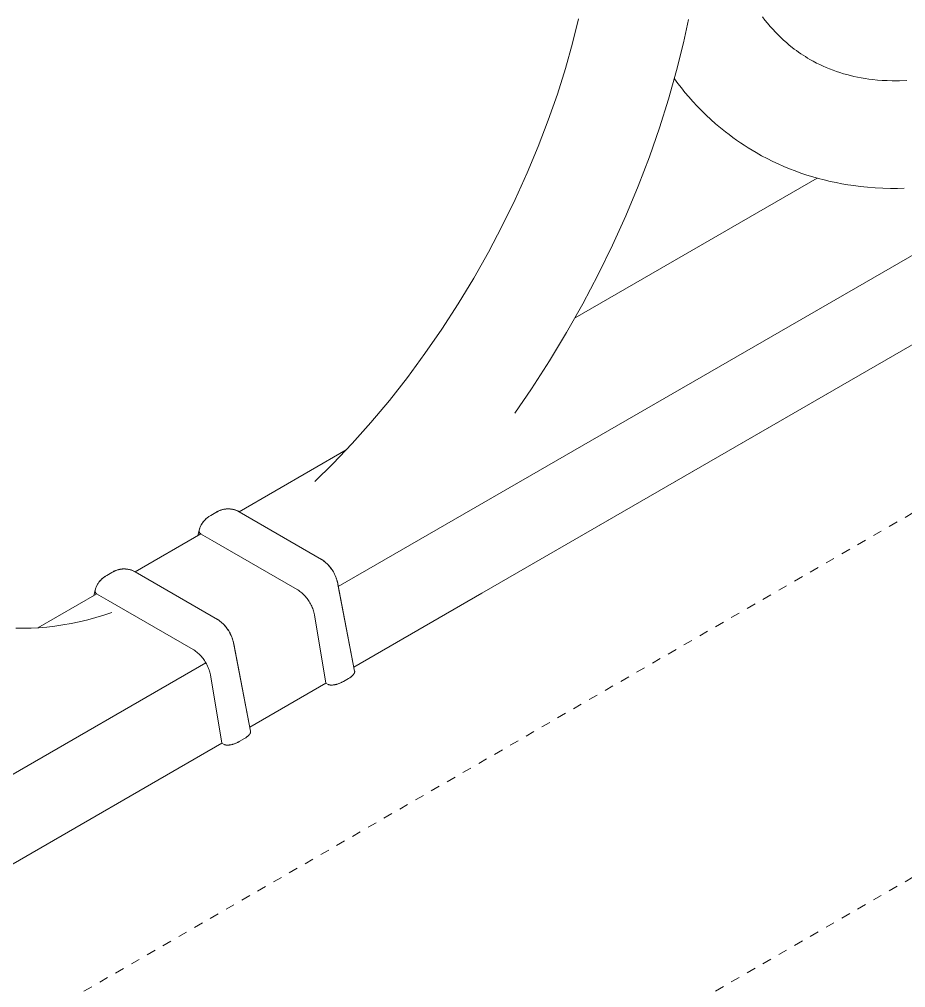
# Model space of a CAD drawing. Header units: inches. Extents: x -7 to 144, y -3 to 95.
# Drawn here: x 128.36 to 138.08, y 48.58 to 59.21 of the extents above; entities that cross this region are included whole.
import ezdxf

# ---------------------------------------------------------------- set-up
doc = ezdxf.new("R2010")
doc.units = ezdxf.units.IN
doc.linetypes.add('HIDDEN', pattern=[1.905, 1.27, -0.635])
doc.layers.add('ZANO_R', color=7, linetype='Continuous', lineweight=0)
doc.layers.add('ZANO_R_przerywana', color=250, linetype='HIDDEN', lineweight=0)

msp = doc.modelspace()

# ---------------------------------------------------------------- linework, layer by layer
at = {"layer": 'ZANO_R'}
for p, q in [((134.42897, 58.94329), (134.49538, 59.21335)), ((135.70168, 59.2058), (135.64668, 58.94967)), ((136.51398, 59.23187), (136.54141, 59.1966)), ((136.54141, 59.1966), (136.56934, 59.16231)), ((136.56934, 59.16231), (136.59776, 59.12899)), ((136.59776, 59.12899), (136.62639, 59.09692)), ((136.62639, 59.09692), (136.65549, 59.0658)), ((136.65549, 59.0658), (136.68508, 59.03559)), ((136.68508, 59.03559), (136.71512, 59.00632)), ((136.71512, 59.00632), (136.74563, 58.97796)), ((136.74563, 58.97796), (136.7766, 58.95052)), ((134.35178, 58.66719), (134.42897, 58.94329)), ((135.64668, 58.94967), (135.57132, 58.64322)), ((136.7766, 58.95052), (136.80801, 58.92399)), ((136.80801, 58.92399), (136.83987, 58.89837)), ((136.83987, 58.89837), (136.86315, 58.88042)), ((136.86315, 58.88042), (136.88675, 58.86288)), ((136.88675, 58.86288), (136.91067, 58.84576)), ((136.91067, 58.84576), (136.9349, 58.82906)), ((136.9349, 58.82906), (136.95942, 58.81279)), ((136.95942, 58.81279), (136.98421, 58.79696)), ((136.98421, 58.79696), (137.00928, 58.78158)), ((137.00928, 58.78158), (137.0346, 58.76665)), ((137.0346, 58.76665), (137.071, 58.74624)), ((134.26364, 58.38594), (134.35178, 58.66719)), ((137.071, 58.74624), (137.10791, 58.72677)), ((137.10791, 58.72677), (137.14288, 58.70939)), ((137.14288, 58.70939), (137.17835, 58.6928)), ((137.17835, 58.6928), (137.21434, 58.67699)), ((137.21434, 58.67699), (137.25083, 58.66196)), ((137.25083, 58.66196), (137.28782, 58.64773)), ((135.57132, 58.64322), (135.48418, 58.33154)), ((135.58498, 58.50234), (135.54708, 58.55264)), ((137.28782, 58.64773), (137.32532, 58.6343)), ((137.32532, 58.6343), (137.36332, 58.62167)), ((137.36332, 58.62167), (137.40183, 58.60985)), ((137.40183, 58.60985), (137.43999, 58.59906)), ((137.43999, 58.59906), (137.47868, 58.58905)), ((137.47868, 58.58905), (137.51788, 58.57981)), ((137.51788, 58.57981), (137.55761, 58.57136)), ((137.55761, 58.57136), (137.59786, 58.56369)), ((137.59786, 58.56369), (137.63863, 58.55683)), ((137.63863, 58.55683), (137.67993, 58.55077)), ((137.67993, 58.55077), (137.72174, 58.54552)), ((135.62389, 58.4528), (135.58498, 58.50234)), ((135.66378, 58.40405), (135.62389, 58.4528)), ((137.72174, 58.54552), (137.77447, 58.54014)), ((137.77447, 58.54014), (137.828, 58.53604)), ((137.828, 58.53604), (137.88234, 58.53323)), ((137.88234, 58.53323), (137.93749, 58.53174)), ((137.93749, 58.53174), (138.01838, 58.53193)), ((138.01838, 58.53193), (138.09922, 58.53483)), ((134.16449, 58.10055), (134.26364, 58.38594)), ((135.70463, 58.35611), (135.66378, 58.40405)), ((135.75131, 58.30367), (135.70463, 58.35611)), ((131.86113, 52.98239), (141.03549, 58.27922)), ((135.48418, 58.33154), (135.38514, 58.0155)), ((135.79905, 58.25246), (135.75131, 58.30367)), ((135.84784, 58.2025), (135.79905, 58.25246)), ((135.89768, 58.1538), (135.84784, 58.2025)), ((135.94855, 58.10637), (135.89768, 58.1538)), ((134.05433, 57.81207), (134.16449, 58.10055)), ((136.00045, 58.06024), (135.94855, 58.10637)), ((136.05335, 58.01541), (136.00045, 58.06024)), ((135.38514, 58.0155), (135.27416, 57.69605)), ((136.10727, 57.97192), (136.05335, 58.01541)), ((136.14751, 57.94081), (136.10727, 57.97192)), ((136.18832, 57.91041), (136.14751, 57.94081)), ((133.9333, 57.52167), (134.05433, 57.81207)), ((136.22968, 57.88074), (136.18832, 57.91041)), ((136.27158, 57.85181), (136.22968, 57.88074)), ((136.31398, 57.82364), (136.27158, 57.85181)), ((136.35688, 57.79623), (136.31398, 57.82364)), ((136.40024, 57.76961), (136.35688, 57.79623)), ((136.44406, 57.74378), (136.40024, 57.76961)), ((136.5048, 57.7097), (136.44406, 57.74378)), ((136.56636, 57.67713), (136.5048, 57.7097)), ((135.27416, 57.69605), (135.15127, 57.37418)), ((136.62632, 57.64723), (136.56636, 57.67713)), ((136.68698, 57.61876), (136.62632, 57.64723)), ((136.74833, 57.5917), (136.68698, 57.61876)), ((133.80161, 57.23055), (133.9333, 57.52167)), ((136.81034, 57.56607), (136.74833, 57.5917)), ((136.873, 57.54187), (136.81034, 57.56607)), ((136.9363, 57.5191), (136.873, 57.54187)), ((137.00022, 57.49776), (136.9363, 57.5191)), ((137.06474, 57.47786), (137.00022, 57.49776)), ((134.45914, 55.9317), (137.11314, 57.46399)), ((137.12803, 57.4599), (137.06474, 57.47786)), ((137.19182, 57.44331), (137.12803, 57.4599)), ((137.25608, 57.42809), (137.19182, 57.44331)), ((137.32081, 57.41424), (137.25608, 57.42809)), ((137.38598, 57.40175), (137.32081, 57.41424)), ((137.45157, 57.39063), (137.38598, 57.40175)), ((137.51758, 57.38087), (137.45157, 57.39063)), ((137.58398, 57.37247), (137.51758, 57.38087)), ((135.15127, 57.37418), (135.01659, 57.05104)), ((137.66658, 57.36397), (137.58398, 57.37247)), ((137.7497, 57.35753), (137.66658, 57.36397)), ((137.83331, 57.35315), (137.7497, 57.35753)), ((137.91739, 57.35081), (137.83331, 57.35315)), ((137.99338, 57.35044), (137.91739, 57.35081)), ((138.06935, 57.3517), (137.99338, 57.35044)), ((133.65956, 56.93993), (133.80161, 57.23055)), ((135.01659, 57.05104), (134.87036, 56.72778)), ((133.43433, 52.90766), (140.29024, 56.86593)), ((133.50756, 56.65107), (133.65956, 56.93993)), ((133.34612, 56.36523), (133.50756, 56.65107)), ((134.87036, 56.72778), (134.71287, 56.40557)), ((133.17587, 56.08372), (133.34612, 56.36523)), ((134.71287, 56.40557), (134.54451, 56.08561)), ((132.99744, 55.8077), (133.17587, 56.08372)), ((134.54451, 56.08561), (134.36578, 55.76915)), ((132.81161, 55.53842), (132.99744, 55.8077)), ((134.36578, 55.76915), (134.17726, 55.45745)), ((132.6192, 55.27697), (132.81161, 55.53842)), ((134.17726, 55.45745), (133.97957, 55.15164)), ((132.42114, 55.02449), (132.6192, 55.27697)), ((133.97957, 55.15164), (133.79574, 54.88433)), ((133.43433, 52.90766), (137.22972, 55.09894)), ((132.2183, 54.78189), (132.42114, 55.02449)), ((132.01169, 54.5501), (132.2183, 54.78189)), ((131.80227, 54.32986), (132.01169, 54.5501)), ((130.77218, 53.80303), (131.94862, 54.48226)), ((131.60377, 54.13399), (131.80227, 54.32986)), ((130.46295, 53.76252), (130.51863, 53.79466)), ((130.46318, 53.76214), (130.51885, 53.79428)), ((130.51863, 53.79466), (130.52598, 53.7992)), ((130.51885, 53.79428), (130.52634, 53.79882)), ((130.52598, 53.7992), (130.53348, 53.80347)), ((130.52634, 53.79882), (130.53398, 53.8031)), ((130.53348, 53.80347), (130.54112, 53.80748)), ((130.53398, 53.8031), (130.54176, 53.80711)), ((130.54112, 53.80748), (130.54891, 53.81123)), ((130.54176, 53.80711), (130.54967, 53.81085)), ((130.54891, 53.81123), (130.55681, 53.8147)), ((130.54967, 53.81085), (130.55771, 53.81432)), ((130.55681, 53.8147), (130.56483, 53.81789)), ((130.55771, 53.81432), (130.56587, 53.8175)), ((130.56483, 53.81789), (130.57296, 53.82081)), ((130.56587, 53.8175), (130.57413, 53.82041)), ((130.57296, 53.82081), (130.58118, 53.82344)), ((130.57413, 53.82041), (130.58248, 53.82303)), ((130.58118, 53.82344), (130.5895, 53.82578)), ((130.58248, 53.82303), (130.59092, 53.82535)), ((130.5895, 53.82578), (130.59788, 53.82783)), ((130.59092, 53.82535), (130.59944, 53.82739)), ((130.59788, 53.82783), (130.60634, 53.82959)), ((130.59944, 53.82739), (130.60802, 53.82913)), ((130.60634, 53.82959), (130.61484, 53.83105)), ((130.60802, 53.82913), (130.61665, 53.83058)), ((130.61484, 53.83105), (130.6234, 53.83222)), ((130.61665, 53.83058), (130.62533, 53.83172)), ((130.6234, 53.83222), (130.63199, 53.83308)), ((130.62533, 53.83172), (130.63404, 53.83257)), ((130.63199, 53.83308), (130.64061, 53.83365)), ((130.63404, 53.83257), (130.64278, 53.83311)), ((130.64061, 53.83365), (130.64924, 53.83392)), ((130.64278, 53.83311), (130.65153, 53.83336)), ((130.64924, 53.83392), (130.65787, 53.83389)), ((130.65153, 53.83336), (130.66029, 53.8333)), ((130.65787, 53.83389), (130.6665, 53.83356)), ((130.66029, 53.8333), (130.66904, 53.83294)), ((130.6665, 53.83356), (130.67511, 53.83293)), ((130.66904, 53.83294), (130.67777, 53.83228)), ((130.67511, 53.83293), (130.68369, 53.832)), ((130.67777, 53.83228), (130.68647, 53.83131)), ((130.68369, 53.832), (130.69224, 53.83077)), ((130.68647, 53.83131), (130.69513, 53.83005)), ((130.69224, 53.83077), (130.70074, 53.82925)), ((130.69513, 53.83005), (130.70375, 53.82849)), ((130.70074, 53.82925), (130.70918, 53.82743)), ((130.70375, 53.82849), (130.7123, 53.82664)), ((130.70918, 53.82743), (130.71755, 53.82532)), ((130.7123, 53.82664), (130.72079, 53.82449)), ((130.71755, 53.82532), (130.72584, 53.82292)), ((130.72079, 53.82449), (130.7292, 53.82205)), ((130.72584, 53.82292), (130.73405, 53.82023)), ((130.7292, 53.82205), (130.73752, 53.81932)), ((130.73405, 53.82023), (130.74216, 53.81726)), ((130.73752, 53.81932), (130.77196, 53.80316)), ((130.74216, 53.81726), (130.75015, 53.81401)), ((130.75015, 53.81401), (130.75803, 53.81048)), ((130.75803, 53.81048), (130.76579, 53.80668)), ((130.76725, 53.80588), (131.67261, 53.28317)), ((130.77262, 53.80278), (131.67805, 53.28003)), ((130.35754, 53.65699), (130.3619, 53.66475)), ((130.35806, 53.6586), (130.3624, 53.66627)), ((130.3619, 53.66475), (130.36652, 53.67235)), ((130.3624, 53.66627), (130.367, 53.67379)), ((130.36652, 53.67235), (130.3714, 53.67978)), ((130.367, 53.67379), (130.37185, 53.68114)), ((130.3714, 53.67978), (130.37653, 53.68705)), ((130.37185, 53.68114), (130.37695, 53.68832)), ((130.37653, 53.68705), (130.38191, 53.69413)), ((130.37695, 53.68832), (130.3823, 53.69532)), ((130.38191, 53.69413), (130.38753, 53.70102)), ((130.3823, 53.69532), (130.38788, 53.70214)), ((130.38753, 53.70102), (130.39338, 53.70771)), ((130.38788, 53.70214), (130.3937, 53.70876)), ((130.39338, 53.70771), (130.39947, 53.7142)), ((130.3937, 53.70876), (130.39974, 53.71517)), ((130.39947, 53.7142), (130.40577, 53.72048)), ((130.39974, 53.71517), (130.406, 53.72137)), ((130.40577, 53.72048), (130.41229, 53.72653)), ((130.406, 53.72137), (130.41247, 53.72735)), ((130.41229, 53.72653), (130.41901, 53.73236)), ((130.41247, 53.72735), (130.41914, 53.73311)), ((130.41901, 53.73236), (130.42593, 53.73794)), ((130.41914, 53.73311), (130.42601, 53.73863)), ((130.42593, 53.73794), (130.43303, 53.74329)), ((130.42601, 53.73863), (130.43306, 53.74391)), ((130.43303, 53.74329), (130.44032, 53.74839)), ((130.43306, 53.74391), (130.44029, 53.74895)), ((130.44029, 53.74895), (130.44769, 53.75373)), ((130.44032, 53.74839), (130.44778, 53.75323)), ((130.44769, 53.75373), (130.45524, 53.75826)), ((130.44778, 53.75323), (130.4554, 53.75782)), ((130.45524, 53.75826), (130.46295, 53.76252)), ((130.4554, 53.75782), (130.46318, 53.76214)), ((129.63078, 53.14405), (130.35259, 53.56079)), ((130.32084, 53.54246), (130.33487, 53.59917)), ((130.32084, 53.54246), (130.33365, 53.59421)), ((130.33274, 53.5878), (130.33272, 53.58678)), ((130.33272, 53.58678), (130.33274, 53.58577)), ((130.33279, 53.58881), (130.33274, 53.5878)), ((130.33274, 53.58577), (130.33279, 53.58476)), ((130.33288, 53.58982), (130.33279, 53.58881)), ((130.33279, 53.58476), (130.33288, 53.58375)), ((130.33301, 53.59083), (130.33288, 53.58982)), ((130.33288, 53.58375), (130.333, 53.58274)), ((130.333, 53.58274), (130.33316, 53.58174)), ((130.33316, 53.59183), (130.33301, 53.59083)), ((130.33336, 53.59283), (130.33316, 53.59183)), ((130.33316, 53.58174), (130.33335, 53.58074)), ((130.33335, 53.58074), (130.33358, 53.57975)), ((130.33336, 53.59283), (130.33544, 53.60139)), ((130.33365, 53.59421), (130.33347, 53.59337)), ((130.33358, 53.57975), (130.33384, 53.57877)), ((130.33384, 53.57877), (130.33414, 53.5778)), ((130.33389, 53.59222), (130.33387, 53.59105)), ((130.33387, 53.59105), (130.33388, 53.58987)), ((130.33388, 53.58987), (130.33394, 53.5887)), ((130.33395, 53.59339), (130.33389, 53.59222)), ((130.33394, 53.5887), (130.33404, 53.58754)), ((130.33406, 53.59455), (130.33395, 53.59339)), ((130.33404, 53.58754), (130.33418, 53.58637)), ((130.3342, 53.59572), (130.33406, 53.59455)), ((130.33414, 53.5778), (130.33447, 53.57684)), ((130.33418, 53.58637), (130.33436, 53.58521)), ((130.33439, 53.59687), (130.3342, 53.59572)), ((130.33436, 53.58521), (130.33458, 53.58406)), ((130.33462, 53.59802), (130.33439, 53.59687)), ((130.33447, 53.57684), (130.33483, 53.57589)), ((130.33458, 53.58406), (130.33484, 53.58292)), ((130.33488, 53.59916), (130.33462, 53.59802)), ((130.33483, 53.57589), (130.33522, 53.57496)), ((130.33484, 53.58292), (130.33514, 53.58179)), ((130.33488, 53.59916), (130.33725, 53.60773)), ((130.33514, 53.58179), (130.33547, 53.58067)), ((130.33522, 53.57496), (130.33565, 53.57404)), ((130.33544, 53.60139), (130.33782, 53.60987)), ((130.33547, 53.58067), (130.33585, 53.57956)), ((130.33565, 53.57404), (130.33611, 53.57313)), ((130.33585, 53.57956), (130.33627, 53.57846)), ((130.33611, 53.57313), (130.3366, 53.57224)), ((130.33627, 53.57846), (130.33672, 53.57738)), ((130.3366, 53.57224), (130.33712, 53.57137)), ((130.33672, 53.57738), (130.33721, 53.57632)), ((130.33712, 53.57137), (130.33767, 53.57052)), ((130.33721, 53.57632), (130.33774, 53.57527)), ((130.33725, 53.60773), (130.33992, 53.61622)), ((130.33767, 53.57052), (130.33825, 53.56969)), ((130.33774, 53.57527), (130.3383, 53.57425)), ((130.33782, 53.60987), (130.34048, 53.61827)), ((130.33825, 53.56969), (130.33886, 53.56888)), ((130.3383, 53.57425), (130.3389, 53.57324)), ((130.33886, 53.56888), (130.33949, 53.56809)), ((130.3389, 53.57324), (130.33954, 53.57225)), ((130.33949, 53.56809), (130.34016, 53.56732)), ((130.33954, 53.57225), (130.3402, 53.57129)), ((130.33992, 53.61622), (130.34288, 53.62461)), ((130.34016, 53.56732), (130.34085, 53.56657)), ((130.3402, 53.57129), (130.34091, 53.57035)), ((130.34048, 53.61827), (130.34344, 53.62657)), ((130.34085, 53.56657), (130.34156, 53.56586)), ((130.34091, 53.57035), (130.34164, 53.56944)), ((130.34156, 53.56586), (130.3423, 53.56516)), ((130.34164, 53.56944), (130.3424, 53.56855)), ((130.3423, 53.56516), (130.34306, 53.56449)), ((130.3424, 53.56855), (130.3432, 53.56769)), ((130.34288, 53.62461), (130.34612, 53.63289)), ((130.34306, 53.56449), (130.34385, 53.56385)), ((130.3432, 53.56769), (130.34402, 53.56686)), ((130.34344, 53.62657), (130.34668, 53.63476)), ((130.34385, 53.56385), (130.34466, 53.56324)), ((130.34402, 53.56686), (130.34488, 53.56605)), ((130.34466, 53.56324), (130.34549, 53.56265)), ((130.34488, 53.56605), (130.34576, 53.56528)), ((130.34549, 53.56265), (130.34633, 53.5621)), ((130.34576, 53.56528), (130.34666, 53.56454)), ((130.34612, 53.63289), (130.34965, 53.64105)), ((130.34633, 53.5621), (130.3472, 53.56157)), ((130.34666, 53.56454), (130.34759, 53.56383)), ((130.34668, 53.63476), (130.3502, 53.64284)), ((130.3472, 53.56157), (130.34809, 53.56107)), ((130.34759, 53.56383), (130.34855, 53.56315)), ((130.34809, 53.56107), (130.34899, 53.56061)), ((130.34855, 53.56315), (130.34953, 53.56251)), ((130.34899, 53.56061), (130.34991, 53.56017)), ((130.34953, 53.56251), (130.35053, 53.5619)), ((130.34965, 53.64105), (130.35346, 53.64909)), ((130.34991, 53.56017), (130.35084, 53.55977)), ((130.3502, 53.64284), (130.354, 53.65079)), ((130.35053, 53.5619), (130.35155, 53.56132)), ((130.35084, 53.55977), (130.47813, 53.48628)), ((130.35155, 53.56132), (130.35259, 53.56079)), ((130.35346, 53.64909), (130.35754, 53.65699)), ((130.354, 53.65079), (130.35806, 53.6586)), ((130.47813, 53.48628), (131.3835, 52.96357)), ((131.67341, 53.28271), (131.68503, 53.27485)), ((131.67911, 53.27941), (131.69105, 53.27099)), ((131.68503, 53.27485), (131.69637, 53.26661)), ((131.69105, 53.27099), (131.70269, 53.26216)), ((131.69637, 53.26661), (131.70743, 53.258)), ((131.70269, 53.26216), (131.71402, 53.25293)), ((131.70743, 53.258), (131.71819, 53.24902)), ((131.71402, 53.25293), (131.72502, 53.24331)), ((131.71819, 53.24902), (131.72865, 53.23968)), ((131.72502, 53.24331), (131.73568, 53.23331)), ((131.72865, 53.23968), (131.73879, 53.23)), ((129.32156, 53.10353), (129.37724, 53.13568)), ((129.32178, 53.10315), (129.37746, 53.1353)), ((129.37724, 53.13568), (129.38459, 53.14021)), ((129.37746, 53.1353), (129.38494, 53.13984)), ((129.38459, 53.14021), (129.39209, 53.14449)), ((129.38494, 53.13984), (129.39258, 53.14411)), ((129.39209, 53.14449), (129.39973, 53.1485)), ((129.39258, 53.14411), (129.40036, 53.14813)), ((129.39973, 53.1485), (129.40751, 53.15224)), ((129.40036, 53.14813), (129.40828, 53.15187)), ((129.40751, 53.15224), (129.41542, 53.15572)), ((129.40828, 53.15187), (129.41632, 53.15533)), ((129.41542, 53.15572), (129.42344, 53.15891)), ((129.41632, 53.15533), (129.42447, 53.15852)), ((129.42344, 53.15891), (129.43157, 53.16182)), ((129.42447, 53.15852), (129.43273, 53.16143)), ((129.43157, 53.16182), (129.43979, 53.16445)), ((129.43273, 53.16143), (129.44109, 53.16404)), ((129.43979, 53.16445), (129.4481, 53.16679)), ((129.44109, 53.16404), (129.44953, 53.16637)), ((129.4481, 53.16679), (129.45649, 53.16884)), ((129.44953, 53.16637), (129.45804, 53.16841)), ((129.45649, 53.16884), (129.46494, 53.1706)), ((129.45804, 53.16841), (129.46662, 53.17015)), ((129.46494, 53.1706), (129.47345, 53.17207)), ((129.46662, 53.17015), (129.47526, 53.17159)), ((129.47345, 53.17207), (129.48201, 53.17323)), ((129.47526, 53.17159), (129.48394, 53.17274)), ((129.48201, 53.17323), (129.4906, 53.1741)), ((129.48394, 53.17274), (129.49265, 53.17358)), ((129.4906, 53.1741), (129.49921, 53.17467)), ((129.49265, 53.17358), (129.50139, 53.17413)), ((129.49921, 53.17467), (129.50784, 53.17494)), ((129.50139, 53.17413), (129.51014, 53.17437)), ((129.50784, 53.17494), (129.51648, 53.17491)), ((129.51014, 53.17437), (129.5189, 53.17431)), ((129.51648, 53.17491), (129.5251, 53.17458)), ((129.5189, 53.17431), (129.52764, 53.17395)), ((129.5251, 53.17458), (129.53372, 53.17395)), ((129.52764, 53.17395), (129.53637, 53.17329)), ((129.53372, 53.17395), (129.5423, 53.17302)), ((129.53637, 53.17329), (129.54507, 53.17233)), ((129.5423, 53.17302), (129.55085, 53.17179)), ((129.54507, 53.17233), (129.55374, 53.17107)), ((129.55085, 53.17179), (129.55934, 53.17027)), ((129.55374, 53.17107), (129.56235, 53.16951)), ((129.55934, 53.17027), (129.56778, 53.16845)), ((129.56235, 53.16951), (129.57091, 53.16766)), ((129.56778, 53.16845), (129.57616, 53.16634)), ((129.57091, 53.16766), (129.5794, 53.16551)), ((129.57616, 53.16634), (129.58445, 53.16394)), ((129.5794, 53.16551), (129.5878, 53.16307)), ((129.58445, 53.16394), (129.59266, 53.16125)), ((129.5878, 53.16307), (129.59612, 53.16034)), ((129.59266, 53.16125), (129.60076, 53.15828)), ((129.59612, 53.16034), (129.63057, 53.14417)), ((129.60076, 53.15828), (129.60876, 53.15503)), ((129.60876, 53.15503), (129.61664, 53.1515)), ((129.61664, 53.1515), (129.6244, 53.1477)), ((129.62585, 53.1469), (130.53122, 52.62419)), ((129.63123, 53.1438), (130.53666, 52.62105)), ((131.73568, 53.23331), (131.74599, 53.22295)), ((131.73879, 53.23), (131.74859, 53.21998)), ((131.74599, 53.22295), (131.75593, 53.21224)), ((131.74859, 53.21998), (131.75806, 53.20964)), ((131.75593, 53.21224), (131.76549, 53.20119)), ((131.75806, 53.20964), (131.76717, 53.19898)), ((131.76549, 53.20119), (131.77466, 53.18982)), ((131.76717, 53.19898), (131.77593, 53.18803)), ((131.77466, 53.18982), (131.78343, 53.17813)), ((131.77593, 53.18803), (131.7843, 53.17679)), ((131.78343, 53.17813), (131.79179, 53.16614)), ((131.7843, 53.17679), (131.7923, 53.16528)), ((131.79179, 53.16614), (131.79972, 53.15387)), ((131.7923, 53.16528), (131.79991, 53.1535)), ((131.79972, 53.15387), (131.80723, 53.14133)), ((131.79991, 53.1535), (131.80712, 53.14148)), ((131.80712, 53.14148), (131.81392, 53.12922)), ((131.80723, 53.14133), (131.81429, 53.12854)), ((129.23, 53.0208), (129.23513, 53.02806)), ((129.23046, 53.02216), (129.23556, 53.02934)), ((129.23513, 53.02806), (129.24051, 53.03514)), ((129.23556, 53.02934), (129.24091, 53.03634)), ((129.24051, 53.03514), (129.24614, 53.04204)), ((129.24091, 53.03634), (129.24649, 53.04315)), ((129.24614, 53.04204), (129.25199, 53.04873)), ((129.24649, 53.04315), (129.25231, 53.04977)), ((129.25199, 53.04873), (129.25807, 53.05522)), ((129.25231, 53.04977), (129.25835, 53.05618)), ((129.25807, 53.05522), (129.26438, 53.06149)), ((129.25835, 53.05618), (129.26461, 53.06239)), ((129.26438, 53.06149), (129.27089, 53.06755)), ((129.26461, 53.06239), (129.27108, 53.06837)), ((129.27089, 53.06755), (129.27761, 53.07337)), ((129.27108, 53.06837), (129.27775, 53.07412)), ((129.27761, 53.07337), (129.28453, 53.07896)), ((129.27775, 53.07412), (129.28461, 53.07964)), ((129.28453, 53.07896), (129.29164, 53.08431)), ((129.28461, 53.07964), (129.29166, 53.08493)), ((129.29164, 53.08431), (129.29893, 53.08941)), ((129.29166, 53.08493), (129.29889, 53.08996)), ((129.29889, 53.08996), (129.30629, 53.09475)), ((129.29893, 53.08941), (129.30639, 53.09425)), ((129.30629, 53.09475), (129.31385, 53.09927)), ((129.30639, 53.09425), (129.31401, 53.09883)), ((129.31385, 53.09927), (129.32156, 53.10353)), ((129.31401, 53.09883), (129.32178, 53.10315)), ((131.81392, 53.12922), (131.8203, 53.11674)), ((131.81429, 53.12854), (131.82091, 53.11551)), ((131.8203, 53.11674), (131.82626, 53.10405)), ((131.82091, 53.11551), (131.82707, 53.10226)), ((131.82626, 53.10405), (131.8318, 53.09117)), ((131.82707, 53.10226), (131.83276, 53.08881)), ((131.8318, 53.09117), (131.8369, 53.07811)), ((131.83276, 53.08881), (131.83798, 53.07516)), ((131.8369, 53.07811), (131.84156, 53.06489)), ((131.83798, 53.07516), (131.84273, 53.06134)), ((131.84156, 53.06489), (131.84577, 53.05152)), ((131.84273, 53.06134), (131.84699, 53.04736)), ((131.84577, 53.05152), (131.84953, 53.03801)), ((131.84699, 53.04736), (131.85077, 53.03325)), ((131.84953, 53.03801), (131.85284, 53.02439)), ((131.85077, 53.03325), (131.85405, 53.01901)), ((131.85284, 53.02439), (131.85568, 53.01066)), ((129.17945, 52.88347), (129.19348, 52.94018)), ((129.17945, 52.88347), (129.19225, 52.93523)), ((129.19135, 52.92881), (129.19133, 52.9278)), ((129.19133, 52.9278), (129.19135, 52.92679)), ((129.1914, 52.92983), (129.19135, 52.92881)), ((129.19135, 52.92679), (129.1914, 52.92577)), ((129.19149, 52.93084), (129.1914, 52.92983)), ((129.1914, 52.92577), (129.19149, 52.92476)), ((129.19161, 52.93184), (129.19149, 52.93084)), ((129.19149, 52.92476), (129.19161, 52.92375)), ((129.19177, 52.93285), (129.19161, 52.93184)), ((129.19161, 52.92375), (129.19177, 52.92275)), ((129.19196, 52.93384), (129.19177, 52.93285)), ((129.19177, 52.92275), (129.19196, 52.92176)), ((129.19196, 52.93384), (129.19405, 52.9424)), ((129.19196, 52.92176), (129.19219, 52.92077)), ((129.19226, 52.93523), (129.19207, 52.93438)), ((129.19219, 52.92077), (129.19245, 52.91979)), ((129.19245, 52.91979), (129.19275, 52.91882)), ((129.1925, 52.93323), (129.19247, 52.93206)), ((129.19247, 52.93206), (129.19249, 52.93089)), ((129.19249, 52.93089), (129.19255, 52.92972)), ((129.19256, 52.9344), (129.1925, 52.93323)), ((129.19255, 52.92972), (129.19265, 52.92855)), ((129.19267, 52.93557), (129.19256, 52.9344)), ((129.19265, 52.92855), (129.19279, 52.92739)), ((129.19281, 52.93673), (129.19267, 52.93557)), ((129.19275, 52.91882), (129.19307, 52.91786)), ((129.19279, 52.92739), (129.19296, 52.92623)), ((129.193, 52.93789), (129.19281, 52.93673)), ((129.19296, 52.92623), (129.19318, 52.92508)), ((129.19322, 52.93904), (129.193, 52.93789)), ((129.19307, 52.91786), (129.19344, 52.91691)), ((129.19318, 52.92508), (129.19344, 52.92394)), ((129.19349, 52.94018), (129.19322, 52.93904)), ((129.19344, 52.92394), (129.19374, 52.92281)), ((129.19349, 52.94018), (129.19586, 52.94875)), ((129.19374, 52.92281), (129.19408, 52.92168)), ((129.19405, 52.9424), (129.19642, 52.95089)), ((129.19408, 52.92168), (129.19446, 52.92057)), ((129.19446, 52.92057), (129.19487, 52.91948)), ((129.19487, 52.91948), (129.19533, 52.9184)), ((129.19533, 52.9184), (129.19582, 52.91734)), ((129.19586, 52.94875), (129.19853, 52.95724)), ((129.19642, 52.95089), (129.19909, 52.95928)), ((129.19853, 52.95724), (129.20149, 52.96562)), ((129.19909, 52.95928), (129.20205, 52.96758)), ((129.20149, 52.96562), (129.20473, 52.9739)), ((129.20205, 52.96758), (129.20529, 52.97578)), ((129.20473, 52.9739), (129.20826, 52.98207)), ((129.20529, 52.97578), (129.20881, 52.98385)), ((129.20826, 52.98207), (129.21207, 52.99011)), ((129.20881, 52.98385), (129.2126, 52.9918)), ((129.21207, 52.99011), (129.21615, 52.99801)), ((129.2126, 52.9918), (129.21667, 52.99962)), ((129.21615, 52.99801), (129.22051, 53.00576)), ((129.21667, 52.99962), (129.22101, 53.00729)), ((129.22051, 53.00576), (129.22512, 53.01336)), ((129.22101, 53.00729), (129.2256, 53.0148)), ((129.22512, 53.01336), (129.23, 53.0208)), ((129.2256, 53.0148), (129.23046, 53.02216)), ((131.3835, 52.96357), (131.41619, 52.94469)), ((131.41619, 52.94469), (131.4278, 52.93684)), ((131.4278, 52.93684), (131.43915, 52.9286)), ((131.43915, 52.9286), (131.45021, 52.91998)), ((131.45021, 52.91998), (131.46097, 52.911)), ((131.85405, 53.01901), (131.85683, 53.00466)), ((131.85573, 53.01045), (132.04021, 52.05186)), ((131.85682, 53.00476), (132.04021, 52.05186)), ((128.56565, 52.5291), (129.2112, 52.9018)), ((129.19344, 52.91691), (129.19383, 52.91597)), ((129.19383, 52.91597), (129.19426, 52.91505)), ((129.19426, 52.91505), (129.19472, 52.91415)), ((129.19472, 52.91415), (129.19521, 52.91326)), ((129.19521, 52.91326), (129.19573, 52.91239)), ((129.19573, 52.91239), (129.19628, 52.91154)), ((129.19582, 52.91734), (129.19635, 52.91629)), ((129.19628, 52.91154), (129.19686, 52.91071)), ((129.19635, 52.91629), (129.19691, 52.91526)), ((129.19686, 52.91071), (129.19746, 52.90989)), ((129.19691, 52.91526), (129.19751, 52.91426)), ((129.19746, 52.90989), (129.1981, 52.9091)), ((129.19751, 52.91426), (129.19814, 52.91327)), ((129.1981, 52.9091), (129.19876, 52.90834)), ((129.19814, 52.91327), (129.19881, 52.91231)), ((129.19876, 52.90834), (129.19945, 52.90759)), ((129.19881, 52.91231), (129.19951, 52.91137)), ((129.19945, 52.90759), (129.20017, 52.90687)), ((129.19951, 52.91137), (129.20025, 52.91045)), ((129.20017, 52.90687), (129.20091, 52.90618)), ((129.20025, 52.91045), (129.20101, 52.90957)), ((129.20091, 52.90618), (129.20167, 52.90551)), ((129.20101, 52.90957), (129.2018, 52.90871)), ((129.20167, 52.90551), (129.20246, 52.90487)), ((129.2018, 52.90871), (129.20263, 52.90787)), ((129.20246, 52.90487), (129.20326, 52.90425)), ((129.20263, 52.90787), (129.20348, 52.90707)), ((129.20326, 52.90425), (129.20409, 52.90367)), ((129.20348, 52.90707), (129.20436, 52.9063)), ((129.20409, 52.90367), (129.20494, 52.90311)), ((129.20436, 52.9063), (129.20527, 52.90555)), ((129.20494, 52.90311), (129.20581, 52.90259)), ((129.20527, 52.90555), (129.2062, 52.90484)), ((129.20581, 52.90259), (129.20669, 52.90209)), ((129.2062, 52.90484), (129.20716, 52.90417)), ((129.20669, 52.90209), (129.2076, 52.90162)), ((129.20716, 52.90417), (129.20814, 52.90352)), ((129.2076, 52.90162), (129.20851, 52.90119)), ((129.20814, 52.90352), (129.20914, 52.90292)), ((129.20851, 52.90119), (129.20944, 52.90079)), ((129.20914, 52.90292), (129.21016, 52.90234)), ((129.20944, 52.90079), (129.33674, 52.8273)), ((129.21016, 52.90234), (129.2112, 52.9018)), ((129.33674, 52.8273), (130.24211, 52.30458)), ((131.46097, 52.911), (131.47143, 52.90166)), ((131.47143, 52.90166), (131.48156, 52.89198)), ((131.48156, 52.89198), (131.49137, 52.88196)), ((131.49137, 52.88196), (131.50084, 52.87162)), ((131.50084, 52.87162), (131.50995, 52.86097)), ((131.50995, 52.86097), (131.5187, 52.85002)), ((131.5187, 52.85002), (131.52708, 52.83878)), ((131.52708, 52.83878), (131.53508, 52.82726)), ((131.53508, 52.82726), (131.54269, 52.81549)), ((131.54269, 52.81549), (131.54989, 52.80346)), ((133.43433, 52.90766), (132.03139, 52.09768)), ((133.43433, 52.90766), (132.03139, 52.09768)), ((131.54989, 52.80346), (131.55669, 52.7912)), ((131.55669, 52.7912), (131.56308, 52.77872)), ((131.56308, 52.77872), (131.56904, 52.76604)), ((131.56904, 52.76604), (131.57458, 52.75315)), ((131.57458, 52.75315), (131.57968, 52.7401)), ((131.57968, 52.7401), (131.58433, 52.72687)), ((131.58433, 52.72687), (131.58855, 52.7135)), ((131.58855, 52.7135), (131.59231, 52.7)), ((129.01993, 52.59575), (129.11165, 52.6178)), ((129.11165, 52.6178), (129.20272, 52.64234)), ((129.20272, 52.64234), (129.2891, 52.66801)), ((129.2891, 52.66801), (129.37484, 52.69573)), ((130.53202, 52.62372), (130.54363, 52.61587)), ((130.53772, 52.62043), (130.54966, 52.612)), ((130.54363, 52.61587), (130.55498, 52.60763)), ((130.54966, 52.612), (130.5613, 52.60317)), ((130.55498, 52.60763), (130.56604, 52.59901)), ((130.5613, 52.60317), (130.57263, 52.59394)), ((130.56604, 52.59901), (130.5768, 52.59003)), ((131.59231, 52.7), (131.59561, 52.68637)), ((131.59561, 52.68637), (131.59846, 52.67265)), ((131.59846, 52.67265), (131.7257, 51.92119)), ((131.59846, 52.67265), (131.59846, 52.67265)), ((128.32354, 52.52582), (128.36469, 52.52462)), ((128.36469, 52.52462), (128.40627, 52.52416)), ((128.40627, 52.52416), (128.4483, 52.52445)), ((128.4483, 52.52445), (128.49076, 52.52548)), ((128.49076, 52.52548), (128.57611, 52.52978)), ((128.57611, 52.52978), (128.66309, 52.53709)), ((128.66309, 52.53709), (128.75068, 52.54732)), ((128.75068, 52.54732), (128.83976, 52.56057)), ((128.83976, 52.56057), (128.92918, 52.57666)), ((128.92918, 52.57666), (129.01993, 52.59575)), ((130.57263, 52.59394), (130.58363, 52.58432)), ((130.5768, 52.59003), (130.58726, 52.5807)), ((130.58363, 52.58432), (130.59429, 52.57433)), ((130.58726, 52.5807), (130.59739, 52.57101)), ((130.59429, 52.57433), (130.60459, 52.56397)), ((130.59739, 52.57101), (130.6072, 52.56099)), ((130.60459, 52.56397), (130.61453, 52.55326)), ((130.6072, 52.56099), (130.61667, 52.55065)), ((130.61453, 52.55326), (130.62409, 52.54221)), ((130.61667, 52.55065), (130.62578, 52.54)), ((130.62409, 52.54221), (130.63326, 52.53083)), ((130.62578, 52.54), (130.63453, 52.52905)), ((130.63326, 52.53083), (130.64203, 52.51914)), ((130.63453, 52.52905), (130.64291, 52.51781)), ((130.64203, 52.51914), (130.65039, 52.50716)), ((130.64291, 52.51781), (130.65091, 52.5063)), ((130.65039, 52.50716), (130.65833, 52.49489)), ((130.65091, 52.5063), (130.65852, 52.49452)), ((130.65833, 52.49489), (130.66583, 52.48235)), ((130.65852, 52.49452), (130.66572, 52.4825)), ((130.66572, 52.4825), (130.67252, 52.47024)), ((130.66583, 52.48235), (130.6729, 52.46956)), ((130.67252, 52.47024), (130.67891, 52.45776)), ((130.6729, 52.46956), (130.67951, 52.45653)), ((130.67891, 52.45776), (130.68487, 52.44507)), ((130.67951, 52.45653), (130.68567, 52.44328)), ((130.68487, 52.44507), (130.69041, 52.43219)), ((130.68567, 52.44328), (130.69137, 52.42982)), ((130.69041, 52.43219), (130.69551, 52.41913)), ((130.69137, 52.42982), (130.69659, 52.41618)), ((130.69551, 52.41913), (130.70016, 52.40591)), ((130.69659, 52.41618), (130.70134, 52.40236)), ((130.70016, 52.40591), (130.70438, 52.39253)), ((130.70134, 52.40236), (130.7056, 52.38838)), ((130.70438, 52.39253), (130.70814, 52.37903)), ((130.7056, 52.38838), (130.70937, 52.37426)), ((130.24211, 52.30458), (130.2748, 52.28571)), ((130.2748, 52.28571), (130.28641, 52.27785)), ((130.70814, 52.37903), (130.71144, 52.36541)), ((130.70937, 52.37426), (130.71265, 52.36002)), ((130.71144, 52.36541), (130.71429, 52.35168)), ((130.71265, 52.36002), (130.71544, 52.34568)), ((130.71433, 52.35146), (130.89881, 51.39288)), ((130.71543, 52.34578), (130.89881, 51.39288)), ((130.28641, 52.27785), (130.29775, 52.26961)), ((130.29775, 52.26961), (130.30881, 52.261)), ((130.30881, 52.261), (130.31958, 52.25202)), ((130.31958, 52.25202), (130.33003, 52.24268)), ((130.33003, 52.24268), (130.34017, 52.233)), ((130.34017, 52.233), (130.34998, 52.22298)), ((130.34998, 52.22298), (130.35944, 52.21264)), ((130.35944, 52.21264), (130.36856, 52.20199)), ((130.36856, 52.20199), (130.37731, 52.19103)), ((130.37731, 52.19103), (130.38569, 52.17979)), ((130.38569, 52.17979), (130.39369, 52.16828)), ((130.40868, 52.14382), (124.53976, 48.7554)), ((130.39369, 52.16828), (130.40129, 52.1565)), ((130.40129, 52.1565), (130.4085, 52.14448)), ((130.4085, 52.14448), (130.4153, 52.13222)), ((130.4153, 52.13222), (130.42169, 52.11974)), ((130.42169, 52.11974), (130.42765, 52.10705)), ((130.42765, 52.10705), (130.43318, 52.09417)), ((130.43318, 52.09417), (130.43828, 52.08111)), ((130.43828, 52.08111), (130.44294, 52.06789)), ((130.44294, 52.06789), (130.44715, 52.05452)), ((130.44715, 52.05452), (130.45091, 52.04101)), ((130.45091, 52.04101), (130.45422, 52.02739)), ((130.45422, 52.02739), (130.45707, 52.01366)), ((130.45707, 52.01366), (130.45707, 52.01366)), ((130.45707, 52.01366), (130.58431, 51.26221)), ((131.91614, 51.93982), (131.97182, 51.97197)), ((131.97182, 51.97197), (131.91614, 51.93982)), ((131.97182, 51.97197), (131.97914, 51.97634)), ((131.97914, 51.97634), (131.97182, 51.97197)), ((131.97914, 51.97634), (131.98637, 51.98096)), ((131.98637, 51.98096), (131.97914, 51.97634)), ((131.98637, 51.98096), (131.99342, 51.9858)), ((131.99342, 51.9858), (131.98637, 51.98096)), ((131.99342, 51.9858), (131.99686, 51.98829)), ((131.99686, 51.98829), (131.99342, 51.9858)), ((131.99686, 51.98829), (132.00023, 51.99083)), ((132.00023, 51.99083), (131.99686, 51.98829)), ((132.00023, 51.99083), (132.00352, 51.99342)), ((132.00352, 51.99342), (132.00023, 51.99083)), ((132.00352, 51.99342), (132.00672, 51.99604)), ((132.00672, 51.99604), (132.00352, 51.99342)), ((132.00672, 51.99604), (132.00982, 51.99869)), ((132.00982, 51.99869), (132.00672, 51.99604)), ((132.00982, 51.99869), (132.01282, 52.00137)), ((132.01282, 52.00137), (132.00982, 51.99869)), ((132.01282, 52.00137), (132.0157, 52.00407)), ((132.0157, 52.00407), (132.01282, 52.00137)), ((132.0157, 52.00407), (132.01845, 52.00679)), ((132.01845, 52.00679), (132.0157, 52.00407)), ((132.01845, 52.00679), (132.02108, 52.00952)), ((132.02108, 52.00952), (132.01845, 52.00679)), ((132.02108, 52.00952), (132.02356, 52.01225)), ((132.02356, 52.01225), (132.02108, 52.00952)), ((132.02356, 52.01225), (132.02589, 52.01499)), ((132.02589, 52.01499), (132.02356, 52.01225)), ((132.02589, 52.01499), (132.02807, 52.01771)), ((132.02807, 52.01771), (132.02589, 52.01499)), ((132.02807, 52.01771), (132.0291, 52.01907)), ((132.0291, 52.01907), (132.02807, 52.01771)), ((132.0291, 52.01907), (132.03009, 52.02043)), ((132.03009, 52.02043), (132.0291, 52.01907)), ((132.03009, 52.02043), (132.03104, 52.02178)), ((132.03104, 52.02178), (132.03009, 52.02043)), ((132.03104, 52.02178), (132.03195, 52.02312)), ((132.03195, 52.02312), (132.03104, 52.02178)), ((132.03195, 52.02312), (132.03281, 52.02446)), ((132.03281, 52.02446), (132.03195, 52.02312)), ((132.03281, 52.02446), (132.03363, 52.02579)), ((132.03363, 52.02579), (132.03281, 52.02446)), ((132.03363, 52.02579), (132.0344, 52.02711)), ((132.0344, 52.02711), (132.03363, 52.02579)), ((132.0344, 52.02711), (132.03513, 52.02843)), ((132.03513, 52.02843), (132.0344, 52.02711)), ((132.03513, 52.02843), (132.03582, 52.02973)), ((132.03582, 52.02973), (132.03513, 52.02843)), ((132.03582, 52.02973), (132.03646, 52.03102)), ((132.03646, 52.03102), (132.03582, 52.02973)), ((132.03646, 52.03102), (132.03706, 52.03231)), ((132.03706, 52.03231), (132.03646, 52.03102)), ((132.03706, 52.03231), (132.03761, 52.03358)), ((132.03761, 52.03358), (132.03706, 52.03231)), ((132.03761, 52.03358), (132.03811, 52.03484)), ((132.03811, 52.03484), (132.03761, 52.03358)), ((132.03811, 52.03484), (132.03857, 52.03609)), ((132.03857, 52.03609), (132.03811, 52.03484)), ((132.03857, 52.03609), (132.03898, 52.03732)), ((132.03898, 52.03732), (132.03857, 52.03609)), ((132.03898, 52.03732), (132.03935, 52.03854)), ((132.03935, 52.03854), (132.03898, 52.03732)), ((132.03935, 52.03854), (132.03967, 52.03974)), ((132.03967, 52.03974), (132.03935, 52.03854)), ((132.03967, 52.03974), (132.03994, 52.04093)), ((132.03994, 52.04093), (132.03967, 52.03974)), ((132.03994, 52.04093), (132.04006, 52.04152)), ((132.04006, 52.04152), (132.03994, 52.04093)), ((132.04006, 52.04152), (132.04017, 52.0421)), ((132.04017, 52.0421), (132.04006, 52.04152)), ((132.04017, 52.0421), (132.04027, 52.04269)), ((132.04027, 52.04269), (132.04017, 52.0421)), ((132.0403, 52.05136), (132.04021, 52.05186)), ((132.04021, 52.05186), (132.0403, 52.05136)), ((132.04027, 52.04269), (132.04035, 52.04326)), ((132.04035, 52.04326), (132.04027, 52.04269)), ((132.04038, 52.05086), (132.0403, 52.05136)), ((132.0403, 52.05136), (132.04038, 52.05086)), ((132.04035, 52.04326), (132.04043, 52.04383)), ((132.04043, 52.04383), (132.04035, 52.04326)), ((132.04045, 52.05034), (132.04038, 52.05086)), ((132.04038, 52.05086), (132.04045, 52.05034)), ((132.04043, 52.04383), (132.04049, 52.0444)), ((132.04049, 52.0444), (132.04043, 52.04383)), ((132.04051, 52.04983), (132.04045, 52.05034)), ((132.04045, 52.05034), (132.04051, 52.04983)), ((132.04049, 52.0444), (132.04054, 52.04496)), ((132.04054, 52.04496), (132.04049, 52.0444)), ((132.04055, 52.04931), (132.04051, 52.04983)), ((132.04051, 52.04983), (132.04055, 52.04931)), ((132.04054, 52.04496), (132.04058, 52.04552)), ((132.04058, 52.04552), (132.04054, 52.04496)), ((132.04059, 52.04878), (132.04055, 52.04931)), ((132.04055, 52.04931), (132.04059, 52.04878)), ((132.04058, 52.04552), (132.04061, 52.04608)), ((132.04061, 52.04608), (132.04058, 52.04552)), ((132.04062, 52.04825), (132.04059, 52.04878)), ((132.04059, 52.04878), (132.04062, 52.04825)), ((132.04061, 52.04608), (132.04063, 52.04663)), ((132.04063, 52.04663), (132.04061, 52.04608)), ((132.04063, 52.04771), (132.04062, 52.04825)), ((132.04062, 52.04825), (132.04063, 52.04771)), ((132.04064, 52.04717), (132.04063, 52.04771)), ((132.04063, 52.04771), (132.04064, 52.04717)), ((132.04063, 52.04663), (132.04064, 52.04717)), ((132.04064, 52.04717), (132.04063, 52.04663)), ((131.7257, 51.92119), (130.89, 51.43869)), ((131.7257, 51.92119), (130.89, 51.43869)), ((131.7257, 51.92119), (131.74911, 51.90768)), ((131.74911, 51.90768), (131.7257, 51.92119)), ((131.74911, 51.90768), (131.74973, 51.90732)), ((131.74973, 51.90732), (131.74911, 51.90768)), ((131.74973, 51.90732), (131.75037, 51.90698)), ((131.75037, 51.90698), (131.74973, 51.90732)), ((131.75037, 51.90698), (131.75103, 51.90664)), ((131.75103, 51.90664), (131.75037, 51.90698)), ((131.75103, 51.90664), (131.7517, 51.90631)), ((131.7517, 51.90631), (131.75103, 51.90664)), ((131.7517, 51.90631), (131.75239, 51.90598)), ((131.75239, 51.90598), (131.7517, 51.90631)), ((131.75239, 51.90598), (131.7531, 51.90566)), ((131.7531, 51.90566), (131.75239, 51.90598)), ((131.7531, 51.90566), (131.75456, 51.90505)), ((131.75456, 51.90505), (131.7531, 51.90566)), ((131.75456, 51.90505), (131.75609, 51.90446)), ((131.75609, 51.90446), (131.75456, 51.90505)), ((131.75609, 51.90446), (131.75769, 51.90391)), ((131.75769, 51.90391), (131.75609, 51.90446)), ((131.75769, 51.90391), (131.75936, 51.90339)), ((131.75936, 51.90339), (131.75769, 51.90391)), ((131.75936, 51.90339), (131.7611, 51.9029)), ((131.7611, 51.9029), (131.75936, 51.90339)), ((131.7611, 51.9029), (131.7629, 51.90245)), ((131.7629, 51.90245), (131.7611, 51.9029)), ((131.7629, 51.90245), (131.76478, 51.90203)), ((131.76478, 51.90203), (131.7629, 51.90245)), ((131.76478, 51.90203), (131.76672, 51.90165)), ((131.76672, 51.90165), (131.76478, 51.90203)), ((131.76672, 51.90165), (131.76873, 51.90131)), ((131.76873, 51.90131), (131.76672, 51.90165)), ((131.76873, 51.90131), (131.7708, 51.90101)), ((131.7708, 51.90101), (131.76873, 51.90131)), ((131.7708, 51.90101), (131.77294, 51.90075)), ((131.77294, 51.90075), (131.7708, 51.90101)), ((131.77294, 51.90075), (131.77515, 51.90053)), ((131.77515, 51.90053), (131.77294, 51.90075)), ((131.77515, 51.90053), (131.77742, 51.90036)), ((131.77742, 51.90036), (131.77515, 51.90053)), ((131.77742, 51.90036), (131.77975, 51.90022)), ((131.77975, 51.90022), (131.77742, 51.90036)), ((131.77975, 51.90022), (131.78215, 51.90014)), ((131.78215, 51.90014), (131.77975, 51.90022)), ((131.78215, 51.90014), (131.78461, 51.90009)), ((131.78461, 51.90009), (131.78215, 51.90014)), ((131.78461, 51.90009), (131.78712, 51.90009)), ((131.78712, 51.90009), (131.78461, 51.90009)), ((131.78712, 51.90009), (131.79232, 51.90024)), ((131.79232, 51.90024), (131.78712, 51.90009)), ((131.79232, 51.90024), (131.79773, 51.90056)), ((131.79773, 51.90056), (131.79232, 51.90024)), ((131.79773, 51.90056), (131.80333, 51.90108)), ((131.80333, 51.90108), (131.79773, 51.90056)), ((131.80333, 51.90108), (131.80911, 51.90179)), ((131.80911, 51.90179), (131.80333, 51.90108)), ((131.80911, 51.90179), (131.81503, 51.90269)), ((131.81503, 51.90269), (131.80911, 51.90179)), ((131.81503, 51.90269), (131.82109, 51.90378)), ((131.82109, 51.90378), (131.81503, 51.90269)), ((131.82109, 51.90378), (131.82726, 51.90504)), ((131.82726, 51.90504), (131.82109, 51.90378)), ((131.82726, 51.90504), (131.8335, 51.90649)), ((131.8335, 51.90649), (131.82726, 51.90504)), ((131.8335, 51.90649), (131.8398, 51.9081)), ((131.8398, 51.9081), (131.8335, 51.90649)), ((131.8398, 51.9081), (131.84613, 51.90988)), ((131.84613, 51.90988), (131.8398, 51.9081)), ((131.84613, 51.90988), (131.85246, 51.91181)), ((131.85246, 51.91181), (131.84613, 51.90988)), ((131.85246, 51.91181), (131.85877, 51.91388)), ((131.85877, 51.91388), (131.85246, 51.91181)), ((131.85877, 51.91388), (131.86504, 51.91609)), ((131.86504, 51.91609), (131.85877, 51.91388)), ((131.86504, 51.91609), (131.87124, 51.91841)), ((131.87124, 51.91841), (131.86504, 51.91609)), ((131.87124, 51.91841), (131.87735, 51.92084)), ((131.87735, 51.92084), (131.87124, 51.91841)), ((131.87735, 51.92084), (131.88335, 51.92337)), ((131.88335, 51.92337), (131.87735, 51.92084)), ((131.88335, 51.92337), (131.88922, 51.92598)), ((131.88922, 51.92598), (131.88335, 51.92337)), ((131.88922, 51.92598), (131.89495, 51.92866)), ((131.89495, 51.92866), (131.88922, 51.92598)), ((131.89495, 51.92866), (131.90051, 51.93139)), ((131.90051, 51.93139), (131.89495, 51.92866)), ((131.90051, 51.93139), (131.90591, 51.93417)), ((131.90591, 51.93417), (131.90051, 51.93139)), ((131.90591, 51.93417), (131.91112, 51.93699)), ((131.91112, 51.93699), (131.90591, 51.93417)), ((131.91112, 51.93699), (131.91614, 51.93982)), ((131.91614, 51.93982), (131.91112, 51.93699)), ((130.84497, 51.32197), (130.85203, 51.32681)), ((130.85203, 51.32681), (130.84497, 51.32197)), ((130.85203, 51.32681), (130.85546, 51.32931)), ((130.85546, 51.32931), (130.85203, 51.32681)), ((130.85546, 51.32931), (130.85883, 51.33185)), ((130.85883, 51.33185), (130.85546, 51.32931)), ((130.85883, 51.33185), (130.86212, 51.33443)), ((130.86212, 51.33443), (130.85883, 51.33185)), ((130.86212, 51.33443), (130.86532, 51.33705)), ((130.86532, 51.33705), (130.86212, 51.33443)), ((130.86532, 51.33705), (130.86843, 51.33971)), ((130.86843, 51.33971), (130.86532, 51.33705)), ((130.86843, 51.33971), (130.87142, 51.34239)), ((130.87142, 51.34239), (130.86843, 51.33971)), ((130.87142, 51.34239), (130.8743, 51.34509)), ((130.8743, 51.34509), (130.87142, 51.34239)), ((130.8743, 51.34509), (130.87706, 51.34781)), ((130.87706, 51.34781), (130.8743, 51.34509)), ((130.87706, 51.34781), (130.87968, 51.35054)), ((130.87968, 51.35054), (130.87706, 51.34781)), ((130.87968, 51.35054), (130.88217, 51.35327)), ((130.88217, 51.35327), (130.87968, 51.35054)), ((130.88217, 51.35327), (130.8845, 51.356)), ((130.8845, 51.356), (130.88217, 51.35327)), ((130.8845, 51.356), (130.88668, 51.35873)), ((130.88668, 51.35873), (130.8845, 51.356)), ((130.88668, 51.35873), (130.88771, 51.36009)), ((130.88771, 51.36009), (130.88668, 51.35873)), ((130.88771, 51.36009), (130.8887, 51.36144)), ((130.8887, 51.36144), (130.88771, 51.36009)), ((130.8887, 51.36144), (130.88965, 51.36279)), ((130.88965, 51.36279), (130.8887, 51.36144)), ((130.88965, 51.36279), (130.89055, 51.36414)), ((130.89055, 51.36414), (130.88965, 51.36279)), ((130.89055, 51.36414), (130.89142, 51.36548)), ((130.89142, 51.36548), (130.89055, 51.36414)), ((130.89142, 51.36548), (130.89224, 51.36681)), ((130.89224, 51.36681), (130.89142, 51.36548)), ((130.89224, 51.36681), (130.89301, 51.36813)), ((130.89301, 51.36813), (130.89224, 51.36681)), ((130.89301, 51.36813), (130.89374, 51.36944)), ((130.89374, 51.36944), (130.89301, 51.36813)), ((130.89374, 51.36944), (130.89443, 51.37075)), ((130.89443, 51.37075), (130.89374, 51.36944)), ((130.89443, 51.37075), (130.89507, 51.37204)), ((130.89507, 51.37204), (130.89443, 51.37075)), ((130.89507, 51.37204), (130.89566, 51.37332)), ((130.89566, 51.37332), (130.89507, 51.37204)), ((130.89566, 51.37332), (130.89621, 51.3746)), ((130.89621, 51.3746), (130.89566, 51.37332)), ((130.89621, 51.3746), (130.89672, 51.37586)), ((130.89672, 51.37586), (130.89621, 51.3746)), ((130.89672, 51.37586), (130.89718, 51.3771)), ((130.89718, 51.3771), (130.89672, 51.37586)), ((130.89718, 51.3771), (130.89759, 51.37834)), ((130.89759, 51.37834), (130.89718, 51.3771)), ((130.89759, 51.37834), (130.89795, 51.37955)), ((130.89795, 51.37955), (130.89759, 51.37834)), ((130.89795, 51.37955), (130.89827, 51.38076)), ((130.89827, 51.38076), (130.89795, 51.37955)), ((130.89827, 51.38076), (130.89855, 51.38195)), ((130.89855, 51.38195), (130.89827, 51.38076)), ((130.89855, 51.38195), (130.89867, 51.38254)), ((130.89867, 51.38254), (130.89855, 51.38195)), ((130.89867, 51.38254), (130.89878, 51.38312)), ((130.89878, 51.38312), (130.89867, 51.38254)), ((130.89878, 51.38312), (130.89887, 51.3837)), ((130.89887, 51.3837), (130.89878, 51.38312)), ((130.8989, 51.39238), (130.89881, 51.39288)), ((130.89881, 51.39288), (130.8989, 51.39238)), ((130.89887, 51.3837), (130.89896, 51.38428)), ((130.89896, 51.38428), (130.89887, 51.3837)), ((130.89898, 51.39187), (130.8989, 51.39238)), ((130.8989, 51.39238), (130.89898, 51.39187)), ((130.89896, 51.38428), (130.89903, 51.38485)), ((130.89903, 51.38485), (130.89896, 51.38428)), ((130.89905, 51.39136), (130.89898, 51.39187)), ((130.89898, 51.39187), (130.89905, 51.39136)), ((130.89903, 51.38485), (130.8991, 51.38542)), ((130.8991, 51.38542), (130.89903, 51.38485)), ((130.89911, 51.39084), (130.89905, 51.39136)), ((130.89905, 51.39136), (130.89911, 51.39084)), ((130.8991, 51.38542), (130.89915, 51.38598)), ((130.89915, 51.38598), (130.8991, 51.38542)), ((130.89916, 51.39032), (130.89911, 51.39084)), ((130.89911, 51.39084), (130.89916, 51.39032)), ((130.89915, 51.38598), (130.89919, 51.38654)), ((130.89919, 51.38654), (130.89915, 51.38598)), ((130.8992, 51.3898), (130.89916, 51.39032)), ((130.89916, 51.39032), (130.8992, 51.3898)), ((130.89919, 51.38654), (130.89922, 51.38709)), ((130.89922, 51.38709), (130.89919, 51.38654)), ((130.89922, 51.38927), (130.8992, 51.3898)), ((130.8992, 51.3898), (130.89922, 51.38927)), ((130.89924, 51.38873), (130.89922, 51.38927)), ((130.89922, 51.38927), (130.89924, 51.38873)), ((130.89922, 51.38709), (130.89924, 51.38764)), ((130.89924, 51.38764), (130.89922, 51.38709)), ((130.89924, 51.38819), (130.89924, 51.38873)), ((130.89924, 51.38873), (130.89924, 51.38819)), ((130.89924, 51.38764), (130.89924, 51.38819)), ((130.89924, 51.38819), (130.89924, 51.38764)), ((130.58431, 51.26221), (123.86532, 47.383)), ((130.58431, 51.26221), (130.60772, 51.24869)), ((130.60772, 51.24869), (130.58431, 51.26221)), ((130.60772, 51.24869), (130.60834, 51.24834)), ((130.60834, 51.24834), (130.60772, 51.24869)), ((130.60834, 51.24834), (130.60898, 51.24799)), ((130.60898, 51.24799), (130.60834, 51.24834)), ((130.60898, 51.24799), (130.60963, 51.24765)), ((130.60963, 51.24765), (130.60898, 51.24799)), ((130.60963, 51.24765), (130.61031, 51.24732)), ((130.61031, 51.24732), (130.60963, 51.24765)), ((130.61031, 51.24732), (130.611, 51.247)), ((130.611, 51.247), (130.61031, 51.24732)), ((130.611, 51.247), (130.6117, 51.24668)), ((130.6117, 51.24668), (130.611, 51.247)), ((130.6117, 51.24668), (130.61317, 51.24606)), ((130.61317, 51.24606), (130.6117, 51.24668)), ((130.61317, 51.24606), (130.6147, 51.24548)), ((130.6147, 51.24548), (130.61317, 51.24606)), ((130.6147, 51.24548), (130.6163, 51.24492)), ((130.6163, 51.24492), (130.6147, 51.24548)), ((130.6163, 51.24492), (130.61797, 51.2444)), ((130.61797, 51.2444), (130.6163, 51.24492)), ((130.61797, 51.2444), (130.61971, 51.24392)), ((130.61971, 51.24392), (130.61797, 51.2444)), ((130.61971, 51.24392), (130.62151, 51.24346)), ((130.62151, 51.24346), (130.61971, 51.24392)), ((130.62151, 51.24346), (130.62338, 51.24305)), ((130.62338, 51.24305), (130.62151, 51.24346)), ((130.62338, 51.24305), (130.62533, 51.24267)), ((130.62533, 51.24267), (130.62338, 51.24305)), ((130.62533, 51.24267), (130.62733, 51.24233)), ((130.62733, 51.24233), (130.62533, 51.24267)), ((130.62733, 51.24233), (130.62941, 51.24203)), ((130.62941, 51.24203), (130.62733, 51.24233)), ((130.62941, 51.24203), (130.63155, 51.24177)), ((130.63155, 51.24177), (130.62941, 51.24203)), ((130.63155, 51.24177), (130.63376, 51.24155)), ((130.63376, 51.24155), (130.63155, 51.24177)), ((130.63376, 51.24155), (130.63603, 51.24137)), ((130.63603, 51.24137), (130.63376, 51.24155)), ((130.63603, 51.24137), (130.63836, 51.24124)), ((130.63836, 51.24124), (130.63603, 51.24137)), ((130.63836, 51.24124), (130.64076, 51.24115)), ((130.64076, 51.24115), (130.63836, 51.24124)), ((130.64076, 51.24115), (130.64321, 51.24111)), ((130.64321, 51.24111), (130.64076, 51.24115)), ((130.64321, 51.24111), (130.64573, 51.24111)), ((130.64573, 51.24111), (130.64321, 51.24111)), ((130.64573, 51.24111), (130.65092, 51.24125)), ((130.65092, 51.24125), (130.64573, 51.24111)), ((130.65092, 51.24125), (130.65633, 51.24158)), ((130.65633, 51.24158), (130.65092, 51.24125)), ((130.65633, 51.24158), (130.66194, 51.2421)), ((130.66194, 51.2421), (130.65633, 51.24158)), ((130.66194, 51.2421), (130.66771, 51.24281)), ((130.66771, 51.24281), (130.66194, 51.2421)), ((130.66771, 51.24281), (130.67364, 51.24371)), ((130.67364, 51.24371), (130.66771, 51.24281)), ((130.67364, 51.24371), (130.6797, 51.24479)), ((130.6797, 51.24479), (130.67364, 51.24371)), ((130.6797, 51.24479), (130.68586, 51.24606)), ((130.68586, 51.24606), (130.6797, 51.24479)), ((130.68586, 51.24606), (130.69211, 51.2475)), ((130.69211, 51.2475), (130.68586, 51.24606)), ((130.69211, 51.2475), (130.69841, 51.24912)), ((130.69841, 51.24912), (130.69211, 51.2475)), ((130.69841, 51.24912), (130.70474, 51.2509)), ((130.70474, 51.2509), (130.69841, 51.24912)), ((130.70474, 51.2509), (130.71107, 51.25283)), ((130.71107, 51.25283), (130.70474, 51.2509)), ((130.71107, 51.25283), (130.71738, 51.2549)), ((130.71738, 51.2549), (130.71107, 51.25283)), ((130.71738, 51.2549), (130.72365, 51.2571)), ((130.72365, 51.2571), (130.71738, 51.2549)), ((130.72365, 51.2571), (130.72985, 51.25943)), ((130.72985, 51.25943), (130.72365, 51.2571)), ((130.72985, 51.25943), (130.73596, 51.26186)), ((130.73596, 51.26186), (130.72985, 51.25943)), ((130.73596, 51.26186), (130.74196, 51.26439)), ((130.74196, 51.26439), (130.73596, 51.26186)), ((130.74196, 51.26439), (130.74783, 51.267)), ((130.74783, 51.267), (130.74196, 51.26439)), ((130.74783, 51.267), (130.75355, 51.26967)), ((130.75355, 51.26967), (130.74783, 51.267)), ((130.75355, 51.26967), (130.75912, 51.27241)), ((130.75912, 51.27241), (130.75355, 51.26967)), ((130.75912, 51.27241), (130.76451, 51.27519)), ((130.76451, 51.27519), (130.75912, 51.27241)), ((130.76451, 51.27519), (130.76973, 51.278)), ((130.76973, 51.278), (130.76451, 51.27519)), ((130.76973, 51.278), (130.77475, 51.28084)), ((130.77475, 51.28084), (130.76973, 51.278)), ((130.77475, 51.28084), (130.83042, 51.31298)), ((130.83042, 51.31298), (130.77475, 51.28084)), ((130.83042, 51.31298), (130.83775, 51.31736)), ((130.83775, 51.31736), (130.83042, 51.31298)), ((130.83775, 51.31736), (130.84497, 51.32197)), ((130.84497, 51.32197), (130.83775, 51.31736))]:
    msp.add_line(p, q, dxfattribs=at)
at = {"layer": 'ZANO_R_przerywana', "ltscale": 0.05}
for p, q in [((143.53347, 56.89004), (124.04627, 45.6391)), ((143.53347, 52.89209), (124.04627, 41.64115))]:
    msp.add_line(p, q, dxfattribs=at)

doc.saveas('drawing.dxf')
